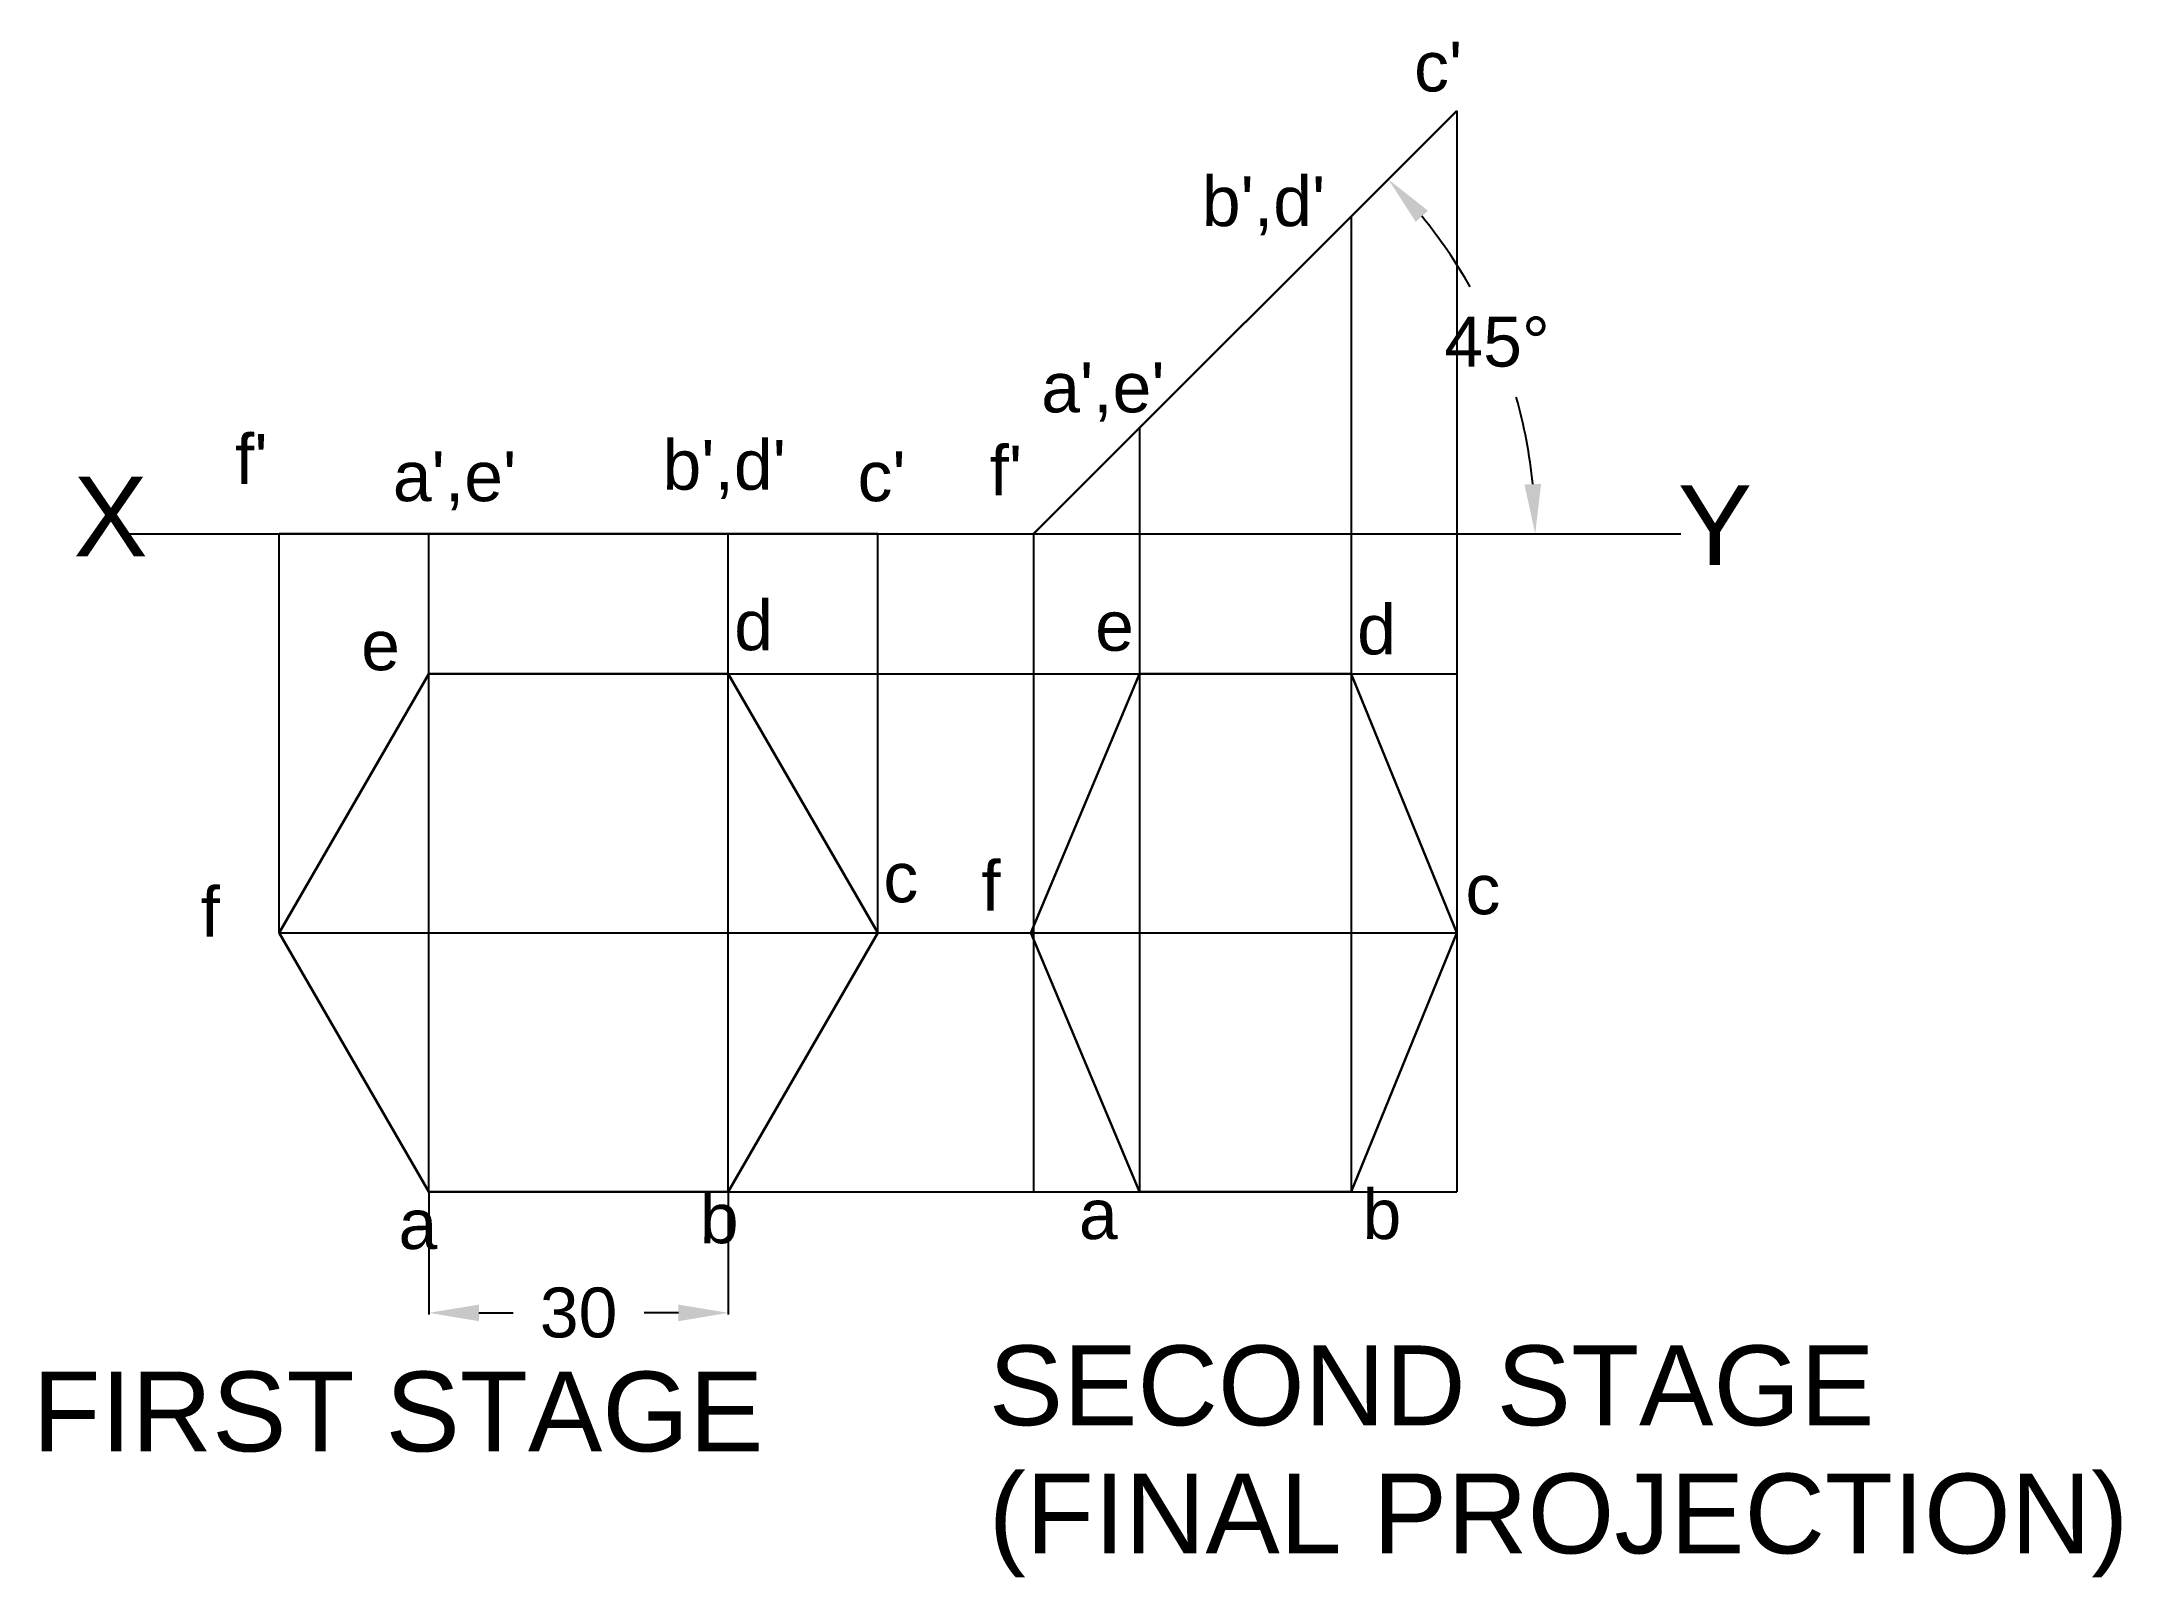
# Model space of a CAD drawing. Header units: millimetres. Extents: x 42 to 250, y 16 to 170.
import ezdxf

# ---------------------------------------------------------------- set-up
doc = ezdxf.new("R2010")
doc.units = ezdxf.units.MM
doc.header["$MEASUREMENT"] = 0
doc.header["$PDMODE"] = 35
doc.header["$PDSIZE"] = -2
doc.styles.get("Standard").update_dxf_attribs({"font": 'arial.ttf'})
doc.dimstyles.get("Standard").update_dxf_attribs({"dimtxt": 5, "dimasz": 5, "dimexe": 0.18, "dimexo": 0.0625, "dimgap": 3, "dimtad": 0, "dimtih": 1, "dimtoh": 1, "dimdec": 0, "dimzin": 0, "dimdsep": 46, "dimtxsty": 'Standard', "dimcen": 0.09, "dimadec": 0, "dimazin": 0, "dimtfac": 1, "dimtdec": 0, "dimtofl": 0, "dimtmove": 0, "dimatfit": 3, "dimfxl": 1, "dimtolj": 1, "dimtzin": 0, "dimarcsym": 0})

# ---------------------------------------------------------------- blocks, each defined once
blk = doc.blocks.new('*D2')
at = {"color": 0, "lineweight": -2, "transparency": 16777216}
blk.add_line((183.72, 120.77), (191.69, 120.77), dxfattribs=at)
for start, end in [(29.5325, 39.3001), (5.6999, 15.8101)]:
    blk.add_arc((141.23, 120.77), 50.28, start, end, dxfattribs=at)
at = {"color": 0, "transparency": 16777216}
for points in [[(179.53, 152.06), (180.76, 153.18), (176.79, 156.32)], [(192.1, 125.8), (190.43, 125.72), (191.51, 120.77)]]:
    blk.add_solid(points, dxfattribs=at)
at = {"layer": 'Defpoints', "color": 0, "transparency": 16777216}
for p in [(183.66, 163.2), (189.8, 133.78), (50.54, 120.77), (141.23, 120.77), (183.66, 120.77)]:
    blk.add_point(p, dxfattribs=at)
at = {"color": 0, "transparency": 16777216, "insert": (187.69, 140.01), "char_height": 5, "attachment_point": 5}
blk.add_mtext('\\A1;45°', dxfattribs=at)
blk = doc.blocks.new('*D3')
at = {"color": 0, "lineweight": -2, "transparency": 16777216}
for p, q in [((80.62, 54.73), (80.62, 42.48)), ((110.62, 54.73), (110.62, 42.48)), ((85.62, 42.66), (89.05, 42.66)), ((105.62, 42.66), (102.19, 42.66))]:
    blk.add_line(p, q, dxfattribs=at)
at = {"color": 0, "transparency": 16777216}
for points in [[(85.62, 43.49), (85.62, 41.82), (80.62, 42.66)], [(105.62, 43.49), (105.62, 41.82), (110.62, 42.66)]]:
    blk.add_solid(points, dxfattribs=at)
at = {"layer": 'Defpoints', "color": 0, "transparency": 16777216}
for p in [(80.62, 54.79), (110.62, 54.79), (110.62, 42.66)]:
    blk.add_point(p, dxfattribs=at)
at = {"color": 0, "transparency": 16777216, "insert": (95.62, 42.66), "char_height": 5, "attachment_point": 5}
blk.add_mtext('\\A1;30', dxfattribs=at)

msp = doc.modelspace()

# ---------------------------------------------------------------- linework, layer by layer
at = {"lineweight": 30}
for p, q in [((141.23, 120.77), (183.66, 163.2)), ((65.62, 120.77), (125.62, 120.77))]:
    msp.add_line(p, q, dxfattribs=at)
for p, q in [((183.66, 163.2), (183.66, 54.79)), ((173.05, 152.59), (173.05, 54.79)), ((151.84, 131.38), (151.84, 54.79)), ((50.54, 120.77), (183.66, 120.77)), ((65.62, 80.77), (65.62, 120.77)), ((80.62, 54.79), (80.62, 120.77)), ((110.62, 54.79), (110.62, 120.77)), ((125.62, 80.77), (125.62, 120.77)), ((141.23, 120.77), (141.23, 54.79)), ((183.66, 120.77), (206.09, 120.77)), ((110.62, 106.75), (183.66, 106.75)), ((65.62, 80.77), (183.66, 80.77)), ((110.62, 54.79), (183.66, 54.79))]:
    msp.add_line(p, q)
msp.add_lwpolyline([(110.62, 106.75), (80.62, 106.75), (65.62, 80.77), (80.62, 54.79), (110.62, 54.79), (125.62, 80.77)], close=True, dxfattribs=at)
msp.add_lwpolyline([(151.84, 106.75), (173.05, 106.75), (183.66, 80.77), (173.05, 54.79), (151.84, 54.79), (140.95, 80.77), (151.84, 106.75)], dxfattribs=at)

# ---------------------------------------------------------------- texts
for s, height, p in [("c'", 5, (179.37, 165.14)), ("b',d'", 5, (158.09, 151.63)), ("a',e'", 5, (141.99, 132.96)), ("f'", 5, (61.18, 125.78)), ("b',d'", 5, (104.03, 125.2)), ("f'", 5, (136.81, 124.63)), ("a',e'", 5, (77, 124.05)), ("c'", 5, (123.58, 124.05)), ('X', 8, (44.98, 118.51)), ('Y', 8, (205.8, 117.64)), ('d', 5, (111.22, 109.11)), ('e', 5, (147.4, 109.05)), ('d', 5, (173.66, 108.69)), ('e', 5, (73.83, 107.1)), ('c', 5, (126.17, 83.83)), ('f', 5, (135.99, 82.99)), ('f', 5, (57.73, 80.38)), ('c', 5, (184.52, 82.63)), ('b', 5, (107.77, 49.64)), ('b', 5, (174.2, 50.06)), ('a', 5, (77.57, 49.06)), ('a', 5, (145.77, 50.06)), ('SECOND STAGE', 8, (136.73, 31.39)), ('FIRST STAGE', 8, (40.88, 28.77)), ('(FINAL PROJECTION)', 8, (136.73, 18.54))]:
    msp.add_text(s, height=height).set_placement(p)

# ---------------------------------------------------------------- dimensions: what is measured, and where the dimension line sits
dim = msp.add_angular_dim_2l(base=(189.8, 133.78), line1=((50.54, 120.77), (183.66, 120.77)), line2=((141.23, 120.77), (183.66, 163.2)), dimstyle='Standard')
dim.commit()
dim.dimension.update_dxf_attribs({"geometry": '*D2', "text_midpoint": (187.69, 140.01)})
dim = msp.add_linear_dim(base=(110.62, 42.66), p1=(80.62, 54.79), p2=(110.62, 54.79), dimstyle='Standard')
dim.commit()
dim.dimension.update_dxf_attribs({"geometry": '*D3', "text_midpoint": (95.62, 42.66)})

doc.saveas('drawing.dxf')
